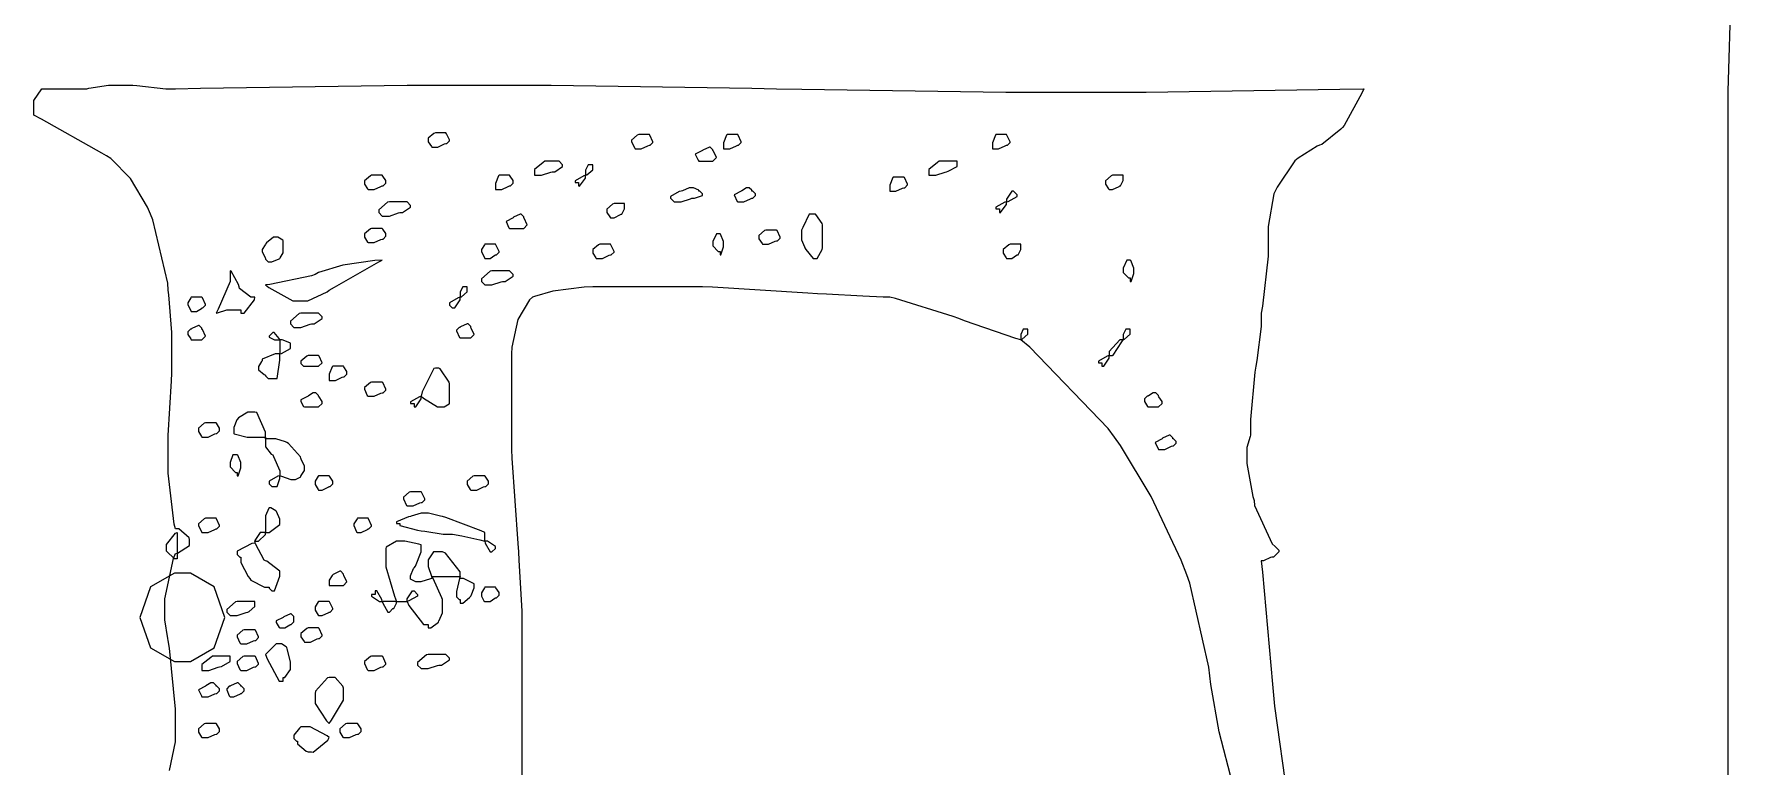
# Model space of a CAD drawing. Extents: x 85 to 277, y 22 to 328.
# Drawn here: x 188.31 to 222.17, y 61.59 to 76.2 of the extents above; entities that cross this region are included whole.
import ezdxf

# ---------------------------------------------------------------- set-up
doc = ezdxf.new("R2010")
doc.units = 0
doc.header["$MEASUREMENT"] = 0

msp = doc.modelspace()

# ---------------------------------------------------------------- linework, layer by layer
at = {"color": 7}
for points in [[(222.11, 47.661), (222.11, 74.2957), (222.11, 75.0549), (222.17, 77.0474)], [(191.02, 61.499), (191.135, 62.0737), (191.135, 62.2653), (191.135, 62.7242), (191.02, 63.941), (190.993, 64.0994), (190.984, 64.1354), (190.923, 64.5061), (190.923, 64.6285), (190.923, 64.9291), (191.099, 65.7324), (191.135, 65.829), (191.179, 65.8386), (191.418, 65.9903), (191.418, 66.0396), (191.418, 66.1098), (191.408, 66.1458), (191.203, 66.3222), (191.135, 66.3222), (191.108, 66.4199), (190.993, 67.4328), (190.993, 67.7693), (190.993, 68.1838), (191.055, 69.2781), (191.065, 69.427), (191.065, 69.9562), (191.065, 70.2388), (191.002, 70.9965), (190.993, 71.0847), (190.984, 71.2265), (190.685, 72.4877), (190.64, 72.602), (190.579, 72.7438), (190.238, 73.3171), (189.847, 73.714), (189.758, 73.7665), (189.67, 73.8202), (188.462, 74.4982), (188.313, 74.5765), (188.313, 74.7889), (188.313, 74.869), (188.47, 75.1057), (188.524, 75.1057), (189.371, 75.1057), (189.406, 75.1156), (189.803, 75.1777), (189.935, 75.1777), (190.288, 75.1777), (190.366, 75.1692), (190.942, 75.1057), (191.135, 75.1057), (191.637, 75.1156), (195.759, 75.1777), (197.133, 75.1777), (198.632, 75.1777), (202.635, 75.1156), (203.13, 75.1057), (203.631, 75.0976), (207.699, 75.0355), (209.057, 75.0355), (210.502, 75.0355), (214.365, 75.0976), (214.842, 75.1057), (214.806, 75.0175), (214.453, 74.374), (214.419, 74.3299), (214.383, 74.2957), (214.004, 73.9951), (213.96, 73.9771), (213.916, 73.9606), (213.535, 73.7224), (213.501, 73.6946), (213.465, 73.6685), (213.112, 73.1407), (213.078, 73.061), (213.078, 73.061), (213.05, 73.0084), (212.937, 72.3593), (212.937, 72.1431), (212.937, 71.7642), (212.821, 70.7679), (212.795, 70.6258), (212.795, 70.3612), (212.707, 69.6831), (212.689, 69.5674), (212.671, 69.4531), (212.585, 68.5077), (212.585, 68.1923), (212.575, 68.1662), (212.513, 67.9468), (212.513, 67.8737), (212.513, 67.6271), (212.627, 66.9671), (212.655, 66.8874), (212.663, 66.7907), (213.016, 66.0231), (213.078, 65.9694), (213.148, 65.8992), (213.148, 65.8647), (213.042, 65.7571), (213.008, 65.7571), (212.98, 65.749), (212.841, 65.6869), (212.795, 65.6869), (212.821, 65.4583), (213.024, 63.2273), (213.042, 63.0068), (213.06, 62.7863), (213.324, 60.9342)], [(212.23, 61.2249), (211.957, 62.2748), (211.789, 63.2174), (211.773, 63.3938), (211.755, 63.5621), (211.375, 65.2378), (211.314, 65.4043), (211.198, 65.6967), (210.603, 66.9671), (209.99, 67.9898), (209.867, 68.1563), (209.743, 68.3246), (208.183, 69.9477), (207.998, 70.0966), (208.025, 70.1065), (208.139, 70.2056), (208.139, 70.2388), (208.139, 70.309), (208.069, 70.309), (208.051, 70.309), (207.998, 70.2028), (207.998, 70.1668), (207.998, 70.0966), (207.9, 70.1241), (206.878, 70.4755), (206.764, 70.5196), (206.648, 70.5637), (205.501, 70.9179), (205.387, 70.9443), (205.252, 70.9443), (204.848, 70.9662), (204.126, 71.0061), (203.942, 71.0145), (203.755, 71.024), (201.851, 71.1468), (201.648, 71.1549), (199.46, 71.1549), (199.292, 71.1468), (198.662, 71.0639), (198.296, 70.962), (198.261, 70.9443), (198.199, 70.8918), (197.969, 70.4991), (197.846, 69.9463), (197.838, 69.814), (197.838, 67.9097), (197.846, 67.7333), (197.969, 66.0315), (197.979, 65.8633), (197.987, 65.6967), (198.049, 64.6836), (198.049, 64.346), (198.049, 57.2202)]]:
    msp.add_lwpolyline(points, dxfattribs=at)
for points in [[(196.533, 74.2237), (196.321, 74.2237), (196.293, 74.2156), (196.18, 74.1165), (196.18, 74.0833), (196.18, 74.0488), (196.241, 73.9525), (196.251, 73.9429), (196.321, 73.9429), (196.373, 73.9429), (196.505, 74.0047), (196.533, 74.0131), (196.549, 74.0131), (196.603, 74.0668), (196.603, 74.0833), (196.603, 74.0833), (196.541, 74.2075), (196.533, 74.2237)], [(200.308, 73.9069), (200.378, 73.9069), (200.43, 73.9069), (200.562, 73.969), (200.59, 73.9771), (200.606, 73.9771), (200.66, 74.0311), (200.66, 74.0473), (200.66, 74.0473), (200.598, 74.1811), (200.59, 74.1895), (200.378, 74.1895), (200.35, 74.1811), (200.237, 74.0819), (200.237, 74.0473), (200.237, 74.0473), (200.298, 73.9165), (200.308, 73.9069)], [(202.071, 73.9069), (202.142, 73.9069), (202.194, 73.9069), (202.326, 73.969), (202.354, 73.9771), (202.37, 73.9771), (202.424, 74.0311), (202.424, 74.0473), (202.424, 74.0473), (202.362, 74.1811), (202.354, 74.1895), (202.142, 74.1895), (202.132, 74.1811), (202.071, 74.0283), (202.071, 73.9771), (202.071, 73.9069)], [(207.433, 73.9069), (207.504, 73.9069), (207.556, 73.9069), (207.688, 73.969), (207.716, 73.9771), (207.732, 73.9771), (207.786, 74.0311), (207.786, 74.0473), (207.786, 74.0473), (207.724, 74.1811), (207.716, 74.1895), (207.504, 74.1895), (207.494, 74.1811), (207.433, 74.0283), (207.433, 73.9771), (207.433, 73.9069)], [(201.577, 73.6604), (201.859, 73.6604), (201.929, 73.7306), (201.929, 73.7306), (201.868, 73.8628), (201.859, 73.871), (201.859, 73.889), (201.805, 73.9429), (201.789, 73.9429), (201.789, 73.9429), (201.657, 73.8808), (201.648, 73.871), (201.506, 73.8008), (201.506, 73.8008), (201.567, 73.6783), (201.577, 73.6604)], [(198.297, 73.3778), (198.367, 73.3778), (198.438, 73.3778), (198.622, 73.4399), (198.65, 73.448), (198.702, 73.448), (198.86, 73.5556), (198.86, 73.5902), (198.79, 73.6604), (198.508, 73.6604), (198.472, 73.6342), (198.297, 73.4949), (198.297, 73.448), (198.297, 73.3778)], [(199.319, 73.3778), (199.346, 73.3873), (199.46, 73.4868), (199.46, 73.5182), (199.46, 73.5902), (199.39, 73.5902), (199.372, 73.5902), (199.319, 73.484), (199.319, 73.448), (199.319, 73.3778), (199.283, 73.3697), (199.107, 73.2702), (199.107, 73.2374), (199.179, 73.2374), (199.179, 73.1654), (199.194, 73.1615), (199.319, 73.3242), (199.319, 73.3778)], [(206.163, 73.3778), (206.235, 73.3778), (206.305, 73.3778), (206.489, 73.4399), (206.515, 73.448), (206.55, 73.4579), (206.728, 73.557), (206.728, 73.5902), (206.728, 73.6604), (206.375, 73.6604), (206.339, 73.6342), (206.163, 73.4949), (206.163, 73.448), (206.163, 73.3778)], [(195.263, 73.3778), (195.05, 73.3778), (195.024, 73.3697), (194.91, 73.2702), (194.91, 73.2374), (194.91, 73.2028), (194.97, 73.1051), (194.98, 73.0952), (195.05, 73.0952), (195.103, 73.0952), (195.235, 73.1573), (195.263, 73.1654), (195.279, 73.1654), (195.333, 73.2194), (195.333, 73.2374), (195.333, 73.273), (195.271, 73.3612), (195.263, 73.3778)], [(197.802, 73.3778), (197.592, 73.3778), (197.582, 73.3697), (197.52, 73.2166), (197.52, 73.1654), (197.52, 73.0952), (197.592, 73.0952), (197.644, 73.0952), (197.775, 73.1573), (197.802, 73.1654), (197.819, 73.1654), (197.872, 73.2194), (197.872, 73.2374), (197.872, 73.273), (197.811, 73.3612), (197.802, 73.3778)], [(201.083, 72.8486), (201.154, 72.8486), (201.224, 72.8486), (201.409, 72.9107), (201.436, 72.9188), (201.488, 72.9188), (201.648, 72.9728), (201.648, 72.989), (201.648, 73.007), (201.595, 73.061), (201.577, 73.061), (201.577, 73.0786), (201.471, 73.1312), (201.436, 73.1312), (201.382, 73.1312), (201.25, 73.0705), (201.224, 73.061), (201.188, 73.0525), (201.013, 72.9534), (201.013, 72.9188), (201.083, 72.8486)], [(202.354, 72.8486), (202.424, 72.8486), (202.476, 72.8486), (202.609, 72.9107), (202.635, 72.9188), (202.653, 72.9188), (202.707, 72.9728), (202.707, 72.989), (202.707, 73.007), (202.653, 73.061), (202.635, 73.061), (202.635, 73.0786), (202.581, 73.1312), (202.565, 73.1312), (202.529, 73.1312), (202.432, 73.0705), (202.424, 73.061), (202.282, 72.989), (202.282, 72.989), (202.344, 72.8581), (202.354, 72.8486)], [(205.387, 73.061), (205.457, 73.061), (205.51, 73.061), (205.642, 73.1227), (205.669, 73.1312), (205.686, 73.1312), (205.74, 73.1848), (205.74, 73.2014), (205.74, 73.2014), (205.678, 73.3337), (205.669, 73.3418), (205.457, 73.3418), (205.448, 73.3337), (205.387, 73.182), (205.387, 73.1312), (205.387, 73.061)], [(210.043, 73.3778), (209.833, 73.3778), (209.805, 73.3697), (209.69, 73.2702), (209.69, 73.2374), (209.69, 73.2028), (209.752, 73.1051), (209.762, 73.0952), (209.833, 73.0952), (209.833, 73.0952), (209.963, 73.1573), (209.973, 73.1654), (209.99, 73.1654), (210.043, 73.273), (210.043, 73.3076), (210.043, 73.3778)], [(195.756, 72.8486), (195.403, 72.8486), (195.367, 72.8405), (195.192, 72.6874), (195.192, 72.6362), (195.263, 72.566), (195.333, 72.566), (195.403, 72.566), (195.588, 72.6281), (195.615, 72.6362), (195.667, 72.6362), (195.828, 72.7438), (195.828, 72.7784), (195.756, 72.8486)], [(199.813, 72.5318), (199.885, 72.5318), (199.885, 72.5318), (200.015, 72.5936), (200.025, 72.602), (200.042, 72.602), (200.095, 72.7082), (200.095, 72.7424), (200.095, 72.8126), (199.885, 72.8126), (199.857, 72.8045), (199.742, 72.7054), (199.742, 72.6722), (199.742, 72.6376), (199.803, 72.5495), (199.813, 72.5318)], [(207.716, 72.8486), (207.68, 72.8405), (207.504, 72.741), (207.504, 72.7082), (207.574, 72.7082), (207.574, 72.6362), (207.589, 72.6324), (207.716, 72.795), (207.716, 72.8486), (207.75, 72.8581), (207.927, 72.9576), (207.927, 72.989), (207.856, 73.061), (207.821, 73.061), (207.716, 72.9022), (207.716, 72.8486)], [(197.802, 72.3194), (198.085, 72.3194), (198.155, 72.3896), (198.155, 72.3896), (198.093, 72.5234), (198.085, 72.5318), (198.085, 72.5495), (198.031, 72.602), (198.015, 72.602), (198.015, 72.602), (197.881, 72.5413), (197.872, 72.5318), (197.732, 72.4598), (197.732, 72.4598), (197.784, 72.329), (197.802, 72.3194)], [(203.906, 71.7201), (203.94, 71.7201), (204.036, 71.8965), (204.046, 71.9307), (204.046, 72.3896), (204.036, 72.4172), (203.914, 72.5936), (203.906, 72.602), (203.835, 72.602), (203.781, 72.602), (203.649, 72.3374), (203.623, 72.2835), (203.623, 72.1431), (203.623, 72.0908), (203.684, 71.9487), (203.693, 71.9307), (203.711, 71.8965), (203.856, 71.7201), (203.906, 71.7201)], [(192.933, 72.0027), (192.924, 71.9942), (192.863, 71.8951), (192.863, 71.8605), (192.863, 71.8605), (192.924, 71.7296), (192.933, 71.7201), (192.933, 71.7035), (192.987, 71.6499), (193.005, 71.6499), (193.058, 71.6499), (193.207, 71.7116), (193.216, 71.7201), (193.225, 71.7296), (193.286, 71.8287), (193.286, 71.8605), (193.286, 72.0729), (193.277, 72.0824), (193.178, 72.1431), (193.146, 72.1431), (193.092, 72.1431), (192.951, 72.0288), (192.933, 72.0027)], [(195.263, 72.3194), (195.05, 72.3194), (195.024, 72.3113), (194.91, 72.2119), (194.91, 72.179), (194.91, 72.1445), (194.97, 72.0467), (194.98, 72.0369), (195.05, 72.0369), (195.103, 72.0369), (195.235, 72.099), (195.263, 72.1071), (195.279, 72.1071), (195.333, 72.161), (195.333, 72.179), (195.333, 72.2147), (195.271, 72.3029), (195.263, 72.3194)], [(201.859, 72.0027), (201.859, 71.9681), (201.965, 71.8605), (202.001, 71.8605), (202.001, 71.7903), (202.017, 71.7903), (202.071, 71.9501), (202.071, 72.0027), (202.071, 72.0563), (202.009, 72.2051), (202.001, 72.2133), (201.929, 72.2133), (201.929, 72.2133), (201.859, 72.0563), (201.859, 72.0027)], [(202.847, 72.0027), (202.917, 72.0027), (202.97, 72.0027), (203.102, 72.0644), (203.13, 72.0729), (203.146, 72.0729), (203.2, 72.1265), (203.2, 72.1431), (203.2, 72.1431), (203.138, 72.2753), (203.13, 72.2835), (202.917, 72.2835), (202.89, 72.2753), (202.777, 72.1762), (202.777, 72.1431), (202.777, 72.1085), (202.838, 72.0203), (202.847, 72.0027)], [(197.52, 72.0027), (197.309, 72.0027), (197.299, 71.9942), (197.239, 71.8951), (197.239, 71.8605), (197.239, 71.8605), (197.299, 71.7296), (197.309, 71.7201), (197.379, 71.7201), (197.414, 71.7201), (197.51, 71.7822), (197.52, 71.7903), (197.538, 71.7903), (197.592, 71.8439), (197.592, 71.8605), (197.592, 71.8605), (197.528, 71.9942), (197.52, 72.0027)], [(199.532, 71.7201), (199.602, 71.7201), (199.654, 71.7201), (199.787, 71.7822), (199.813, 71.7903), (199.831, 71.7903), (199.885, 71.8439), (199.885, 71.8605), (199.885, 71.8605), (199.821, 71.9942), (199.813, 72.0027), (199.602, 72.0027), (199.575, 71.9942), (199.46, 71.8951), (199.46, 71.8605), (199.46, 71.8263), (199.522, 71.7296), (199.532, 71.7201)], [(207.716, 71.7201), (207.786, 71.7201), (207.821, 71.7201), (207.917, 71.7822), (207.927, 71.7903), (207.945, 71.7903), (207.998, 71.8965), (207.998, 71.9307), (207.998, 72.0027), (207.786, 72.0027), (207.759, 71.9942), (207.646, 71.8951), (207.646, 71.8605), (207.646, 71.8263), (207.706, 71.7296), (207.716, 71.7201)], [(192.228, 71.4735), (192.228, 71.2625), (191.991, 70.7058), (191.947, 70.6258), (191.973, 70.6356), (192.163, 70.696), (192.228, 70.696), (192.44, 70.696), (192.44, 70.6258), (192.51, 70.6258), (192.713, 70.8918), (192.723, 70.9443), (192.643, 70.9443), (192.413, 71.1207), (192.404, 71.1549), (192.395, 71.199), (192.246, 71.465), (192.228, 71.4735)], [(192.933, 71.1909), (192.996, 71.1383), (193.478, 70.8723), (193.639, 70.8723), (193.78, 70.8723), (194.16, 71.0501), (194.204, 71.0847), (194.309, 71.1468), (195.191, 71.6499), (195.263, 71.6841), (195.112, 71.676), (194.473, 71.5836), (193.992, 71.4375), (193.922, 71.4015), (193.85, 71.3754), (193.022, 71.2004), (192.933, 71.1909)], [(197.309, 71.1909), (197.379, 71.1909), (197.449, 71.1909), (197.634, 71.253), (197.662, 71.2611), (197.714, 71.2611), (197.872, 71.3673), (197.872, 71.4015), (197.802, 71.4735), (197.449, 71.4735), (197.414, 71.465), (197.239, 71.3123), (197.239, 71.2611), (197.309, 71.1909)], [(210.043, 71.4735), (210.043, 71.4389), (210.149, 71.3313), (210.185, 71.3313), (210.185, 71.2611), (210.202, 71.2611), (210.256, 71.4209), (210.256, 71.4735), (210.256, 71.5271), (210.193, 71.676), (210.185, 71.6841), (210.115, 71.6841), (210.115, 71.6841), (210.043, 71.5271), (210.043, 71.4735)], [(196.814, 70.9443), (196.778, 70.9359), (196.603, 70.8367), (196.603, 70.8021), (196.603, 70.7856), (196.656, 70.7319), (196.674, 70.7319), (196.708, 70.7319), (196.814, 70.8918), (196.814, 70.9443), (196.84, 70.9538), (196.956, 71.053), (196.956, 71.0847), (196.956, 71.1549), (196.886, 71.1549), (196.868, 71.1549), (196.814, 71.0501), (196.814, 71.0145), (196.814, 70.9443)], [(191.665, 70.9443), (191.452, 70.9443), (191.443, 70.9359), (191.382, 70.8367), (191.382, 70.8021), (191.382, 70.8021), (191.443, 70.6713), (191.452, 70.6617), (191.522, 70.6617), (191.557, 70.6617), (191.655, 70.7238), (191.665, 70.7319), (191.681, 70.7319), (191.735, 70.7856), (191.735, 70.8021), (191.735, 70.8021), (191.673, 70.9359), (191.665, 70.9443)], [(193.499, 70.3432), (193.569, 70.3432), (193.639, 70.3432), (193.824, 70.4067), (193.851, 70.4152), (193.904, 70.4152), (194.064, 70.521), (194.064, 70.5556), (193.992, 70.6258), (193.639, 70.6258), (193.603, 70.6176), (193.428, 70.466), (193.428, 70.4152), (193.499, 70.3432)], [(191.452, 70.0966), (191.665, 70.0966), (191.735, 70.1668), (191.735, 70.1668), (191.673, 70.3005), (191.665, 70.309), (191.665, 70.327), (191.611, 70.3792), (191.594, 70.3792), (191.594, 70.3792), (191.461, 70.3185), (191.452, 70.309), (191.434, 70.309), (191.382, 70.2564), (191.382, 70.2388), (191.382, 70.2042), (191.443, 70.1146), (191.452, 70.0966)], [(193.216, 69.814), (193.128, 69.814), (192.863, 69.7096), (192.863, 69.6736), (192.854, 69.6655), (192.793, 69.566), (192.793, 69.5332), (192.793, 69.4986), (192.907, 69.4009), (192.933, 69.391), (192.933, 69.3745), (192.987, 69.3208), (193.005, 69.3208), (193.146, 69.3208), (193.162, 69.3208), (193.216, 69.6916), (193.216, 69.814), (193.251, 69.8239), (193.428, 69.923), (193.428, 69.9562), (193.428, 70.0264), (193.419, 70.0359), (193.266, 70.0966), (193.216, 70.0966), (193.207, 70.1241), (193.107, 70.2388), (193.076, 70.2388), (193.005, 70.1668), (193.005, 70.1506), (193.11, 70.0966), (193.146, 70.0966), (193.216, 70.0966), (193.216, 69.814)], [(197.026, 70.3432), (197.026, 70.3612), (196.973, 70.4152), (196.956, 70.4152), (196.956, 70.4152), (196.822, 70.3531), (196.814, 70.3432), (196.796, 70.3432), (196.744, 70.291), (196.744, 70.273), (196.744, 70.273), (196.804, 70.1421), (196.814, 70.1326), (197.026, 70.1326), (197.097, 70.2028), (197.097, 70.2028), (197.035, 70.327), (197.026, 70.3432)], [(210.043, 70.0966), (210.07, 70.1065), (210.185, 70.2056), (210.185, 70.2388), (210.185, 70.309), (210.115, 70.309), (210.097, 70.309), (210.043, 70.2028), (210.043, 70.1668), (210.043, 70.0966), (209.973, 70.0966), (209.762, 69.8595), (209.762, 69.7798), (209.726, 69.7713), (209.55, 69.6722), (209.55, 69.6376), (209.62, 69.6376), (209.62, 69.5674), (209.655, 69.5674), (209.762, 69.7272), (209.762, 69.7798), (209.833, 69.7798), (209.841, 69.7893), (210.017, 70.0525), (210.043, 70.0966)], [(193.711, 69.5674), (193.992, 69.5674), (194.064, 69.6376), (194.064, 69.6376), (194, 69.7713), (193.992, 69.7798), (193.781, 69.7798), (193.754, 69.7713), (193.639, 69.6722), (193.639, 69.6376), (193.639, 69.6214), (193.693, 69.5674), (193.711, 69.5674)], [(194.204, 69.2848), (194.274, 69.2848), (194.327, 69.2848), (194.459, 69.3484), (194.487, 69.3568), (194.503, 69.3568), (194.557, 69.4104), (194.557, 69.427), (194.557, 69.4626), (194.495, 69.5593), (194.487, 69.5674), (194.274, 69.5674), (194.265, 69.5593), (194.204, 69.4076), (194.204, 69.3568), (194.204, 69.2848)], [(196.038, 68.9681), (196.003, 68.9599), (195.828, 68.8605), (195.828, 68.8277), (195.898, 68.8277), (195.898, 68.7557), (195.932, 68.7557), (196.038, 68.9158), (196.038, 68.9681), (196.082, 68.9335), (196.366, 68.7557), (196.461, 68.7557), (196.496, 68.7557), (196.594, 68.8192), (196.603, 68.8277), (196.603, 69.2146), (196.594, 69.2506), (196.417, 69.5152), (196.391, 69.5332), (196.321, 69.5332), (196.293, 69.5247), (196.055, 69.0563), (196.038, 68.9681)], [(194.98, 68.9681), (195.05, 68.9681), (195.103, 68.9681), (195.235, 69.0301), (195.263, 69.0383), (195.279, 69.0383), (195.333, 69.0922), (195.333, 69.1085), (195.333, 69.1085), (195.271, 69.2422), (195.263, 69.2506), (195.05, 69.2506), (195.024, 69.2422), (194.91, 69.143), (194.91, 69.1085), (194.91, 69.1085), (194.962, 68.986), (194.98, 68.9681)], [(193.711, 68.7557), (193.992, 68.7557), (194.064, 68.8277), (194.064, 68.8633), (194, 68.9599), (193.992, 68.9681), (193.992, 68.986), (193.938, 69.0383), (193.922, 69.0383), (193.886, 69.0383), (193.789, 68.9776), (193.781, 68.9681), (193.639, 68.8979), (193.639, 68.8633), (193.693, 68.7656), (193.711, 68.7557)], [(210.538, 68.7557), (210.749, 68.7557), (210.821, 68.8277), (210.821, 68.8633), (210.757, 68.9599), (210.749, 68.9681), (210.749, 68.986), (210.695, 69.0383), (210.679, 69.0383), (210.643, 69.0383), (210.546, 68.9776), (210.538, 68.9681), (210.52, 68.9681), (210.468, 68.9158), (210.468, 68.8979), (210.468, 68.8633), (210.528, 68.7656), (210.538, 68.7557)], [(191.947, 68.4389), (191.735, 68.4389), (191.707, 68.4308), (191.594, 68.3313), (191.594, 68.2985), (191.594, 68.2639), (191.655, 68.1662), (191.665, 68.1563), (191.735, 68.1563), (191.787, 68.1563), (191.919, 68.2184), (191.947, 68.2265), (191.963, 68.2265), (192.017, 68.2805), (192.017, 68.2985), (192.017, 68.3341), (191.955, 68.4308), (191.947, 68.4389)], [(193.216, 67.3806), (193.251, 67.3724), (193.437, 67.3104), (193.499, 67.3104), (193.533, 67.3104), (193.639, 67.364), (193.639, 67.3806), (193.647, 67.3901), (193.711, 67.4896), (193.711, 67.521), (193.711, 67.5749), (193.647, 67.7168), (193.639, 67.7333), (193.629, 67.7609), (193.392, 68.024), (193.358, 68.0501), (193.33, 68.06), (193.139, 68.1221), (193.076, 68.1221), (192.933, 68.1221), (192.933, 68.2544), (192.757, 68.6428), (192.723, 68.6513), (192.653, 68.6513), (192.581, 68.6513), (192.396, 68.5366), (192.37, 68.5091), (192.36, 68.501), (192.3, 68.3493), (192.3, 68.2985), (192.3, 68.2265), (192.308, 68.2184), (192.566, 68.1563), (192.653, 68.1563), (192.933, 68.1563), (192.933, 68.0159), (192.933, 67.9633), (193.048, 67.8134), (193.076, 67.8035), (193.092, 67.7693), (193.216, 67.4783), (193.216, 67.3806), (193.18, 67.3724), (193.005, 67.273), (193.005, 67.2402), (193.005, 67.2222), (193.058, 67.1682), (193.076, 67.1682), (193.146, 67.1682), (193.162, 67.1682), (193.216, 67.3283), (193.216, 67.3806)], [(210.749, 67.9097), (210.821, 67.9097), (210.873, 67.9097), (211.004, 67.9718), (211.031, 67.9799), (211.048, 67.9799), (211.102, 68.0339), (211.102, 68.0501), (211.102, 68.0681), (211.048, 68.1221), (211.031, 68.1221), (211.031, 68.1397), (210.978, 68.1923), (210.961, 68.1923), (210.961, 68.1923), (210.829, 68.1316), (210.821, 68.1221), (210.679, 68.0501), (210.679, 68.0501), (210.739, 67.9192), (210.749, 67.9097)], [(192.44, 67.5929), (192.44, 67.6465), (192.378, 67.7954), (192.37, 67.8035), (192.3, 67.8035), (192.282, 67.8035), (192.228, 67.6465), (192.228, 67.5929), (192.228, 67.5584), (192.334, 67.4508), (192.37, 67.4508), (192.37, 67.3806), (192.387, 67.3806), (192.44, 67.5404), (192.44, 67.5929)], [(194.204, 67.3806), (193.992, 67.3806), (193.982, 67.3724), (193.922, 67.273), (193.922, 67.2402), (193.922, 67.2056), (193.982, 67.1079), (193.992, 67.098), (194.064, 67.098), (194.064, 67.098), (194.195, 67.1601), (194.204, 67.1682), (194.221, 67.1682), (194.274, 67.2222), (194.274, 67.2402), (194.274, 67.2758), (194.212, 67.3724), (194.204, 67.3806)], [(197.309, 67.3806), (197.097, 67.3806), (197.069, 67.3724), (196.956, 67.273), (196.956, 67.2402), (196.956, 67.2056), (197.017, 67.1079), (197.026, 67.098), (197.097, 67.098), (197.149, 67.098), (197.281, 67.1601), (197.309, 67.1682), (197.326, 67.1682), (197.379, 67.2222), (197.379, 67.2402), (197.379, 67.2758), (197.317, 67.3724), (197.309, 67.3806)], [(196.038, 67.0638), (195.828, 67.0638), (195.8, 67.0553), (195.685, 66.9562), (195.685, 66.9216), (195.685, 66.9216), (195.746, 66.7907), (195.756, 66.7812), (195.828, 66.7812), (195.88, 66.7812), (196.011, 66.8433), (196.038, 66.8514), (196.055, 66.8514), (196.108, 66.905), (196.108, 66.9216), (196.108, 66.9216), (196.047, 67.0553), (196.038, 67.0638)], [(192.933, 66.252), (193.004, 66.252), (193.216, 66.4104), (193.216, 66.4626), (193.216, 66.5166), (193.154, 66.6669), (193.146, 66.675), (193.136, 66.6845), (193.037, 66.7452), (193.005, 66.7452), (192.996, 66.7371), (192.933, 66.5854), (192.933, 66.5346), (192.933, 66.252), (192.863, 66.252), (192.828, 66.252), (192.723, 66.0936), (192.723, 66.0396), (192.661, 66.0315), (192.37, 65.8798), (192.37, 65.829), (192.37, 65.811), (192.422, 65.7571), (192.44, 65.7571), (192.44, 65.6527), (192.589, 65.3701), (192.617, 65.3341), (192.643, 65.2999), (192.914, 65.1577), (193.005, 65.1577), (193.005, 65.1411), (193.058, 65.0875), (193.076, 65.0875), (193.11, 65.0875), (193.216, 65.3796), (193.216, 65.4763), (193.189, 65.5024), (192.96, 65.6788), (192.933, 65.6869), (192.907, 65.6967), (192.731, 66.0231), (192.723, 66.0756), (192.793, 66.0756), (192.793, 66.0756), (192.933, 66.2079), (192.933, 66.252)], [(191.947, 66.5346), (191.735, 66.5346), (191.707, 66.5261), (191.594, 66.427), (191.594, 66.3924), (191.594, 66.3924), (191.655, 66.2615), (191.665, 66.252), (191.735, 66.252), (191.787, 66.252), (191.919, 66.3141), (191.947, 66.3222), (191.963, 66.3222), (192.017, 66.3758), (192.017, 66.3924), (192.017, 66.3924), (191.955, 66.5261), (191.947, 66.5346)], [(194.769, 66.252), (194.84, 66.252), (194.84, 66.252), (194.97, 66.3141), (194.98, 66.3222), (194.996, 66.3222), (195.05, 66.3758), (195.05, 66.3924), (195.05, 66.3924), (194.988, 66.5261), (194.98, 66.5346), (194.769, 66.5346), (194.759, 66.5261), (194.697, 66.427), (194.697, 66.3924), (194.697, 66.3924), (194.751, 66.2615), (194.769, 66.252)], [(197.309, 66.252), (197.237, 66.2876), (196.532, 66.5522), (196.461, 66.5688), (196.426, 66.5787), (196.187, 66.639), (196.108, 66.639), (196.038, 66.639), (195.836, 66.5787), (195.828, 66.5688), (195.784, 66.5607), (195.545, 66.4616), (195.545, 66.4284), (195.615, 66.4284), (195.615, 66.3938), (195.967, 66.2961), (196.038, 66.2862), (196.108, 66.2781), (196.479, 66.216), (196.603, 66.216), (196.664, 66.216), (196.85, 66.1857), (197.211, 66.1031), (197.309, 66.0756), (197.317, 66.0411), (197.416, 65.8633), (197.449, 65.8633), (197.52, 65.9335), (197.52, 65.9694), (197.361, 66.0756), (197.309, 66.0756), (197.309, 66.252)], [(191.17, 65.7229), (191.116, 65.7229), (190.959, 65.8813), (190.959, 65.9335), (190.959, 66.0135), (191.134, 66.2354), (191.17, 66.252), (191.17, 65.7229)], [(196.038, 66.0054), (195.994, 66.015), (195.709, 66.0756), (195.615, 66.0756), (195.544, 66.0756), (195.341, 65.9613), (195.333, 65.9335), (195.333, 65.7931), (195.333, 65.5645), (195.509, 64.9813), (195.545, 64.8751), (195.263, 64.8751), (195.253, 64.9111), (195.153, 65.0875), (195.122, 65.0875), (195.122, 65.0173), (195.05, 65.0173), (195.05, 64.9827), (195.209, 64.8751), (195.263, 64.8751), (195.271, 64.8409), (195.37, 64.6645), (195.403, 64.6645), (195.475, 64.7347), (195.491, 64.7347), (195.545, 64.8409), (195.545, 64.8751), (195.756, 64.8751), (195.79, 64.7968), (196.082, 64.4179), (196.18, 64.4179), (196.18, 64.346), (196.233, 64.346), (196.382, 64.462), (196.391, 64.4881), (196.4, 64.4977), (196.461, 64.6493), (196.461, 64.6987), (196.461, 64.9111), (196.452, 64.9471), (196.277, 65.3355), (196.251, 65.3701), (196.814, 65.3701), (196.804, 65.3355), (196.744, 65.0709), (196.744, 64.9813), (196.744, 64.9647), (196.796, 64.9111), (196.814, 64.9111), (196.814, 64.8409), (196.867, 64.8409), (196.999, 64.9552), (197.026, 64.9813), (197.035, 64.9912), (197.097, 65.1439), (197.097, 65.1937), (197.097, 65.2293), (196.885, 65.3341), (196.814, 65.3341), (196.814, 65.4664), (196.523, 65.8372), (196.461, 65.8633), (196.321, 65.8633), (196.285, 65.8633), (196.18, 65.7063), (196.18, 65.6527), (196.18, 65.574), (196.241, 65.3782), (196.251, 65.3341), (196.223, 65.326), (196.032, 65.2639), (195.968, 65.2639), (195.932, 65.2639), (195.828, 65.3175), (195.828, 65.3341), (195.828, 65.3881), (195.888, 65.5299), (195.898, 65.5465), (195.924, 65.5821), (196.038, 65.8633), (196.038, 65.8633), (196.038, 66.0054)], [(191.276, 63.6764), (191.434, 63.6764), (191.91, 63.9519), (192.122, 64.5583), (191.91, 65.1648), (191.434, 65.4403), (191.276, 65.4403), (191.116, 65.4403), (190.64, 65.1648), (190.428, 64.5583), (190.64, 63.9519), (191.116, 63.6764), (191.276, 63.6764)], [(194.487, 65.4043), (194.487, 65.4223), (194.433, 65.4763), (194.417, 65.4763), (194.417, 65.4763), (194.283, 65.4142), (194.274, 65.4043), (194.265, 65.3962), (194.204, 65.297), (194.204, 65.2639), (194.204, 65.1937), (194.487, 65.1937), (194.557, 65.2639), (194.557, 65.2639), (194.495, 65.3962), (194.487, 65.4043)], [(195.756, 64.8751), (195.756, 64.9291), (195.862, 65.0875), (195.898, 65.0875), (195.968, 65.0173), (195.968, 64.9827), (195.79, 64.885), (195.756, 64.8751)], [(197.309, 64.8751), (197.379, 64.8751), (197.414, 64.8751), (197.51, 64.9386), (197.52, 64.9471), (197.538, 64.9471), (197.592, 65.0007), (197.592, 65.0173), (197.592, 65.0529), (197.528, 65.1496), (197.52, 65.1577), (197.309, 65.1577), (197.299, 65.1496), (197.239, 65.0505), (197.239, 65.0173), (197.239, 64.9827), (197.291, 64.885), (197.309, 64.8751)], [(192.723, 64.8751), (192.37, 64.8751), (192.334, 64.867), (192.158, 64.7153), (192.158, 64.6645), (192.228, 64.5943), (192.3, 64.5943), (192.37, 64.5943), (192.545, 64.6561), (192.581, 64.6645), (192.607, 64.674), (192.723, 64.7732), (192.723, 64.8049), (192.723, 64.8751)], [(194.204, 64.8751), (193.992, 64.8751), (193.982, 64.867), (193.922, 64.7679), (193.922, 64.7347), (193.922, 64.7001), (193.982, 64.6038), (193.992, 64.5943), (194.064, 64.5943), (194.064, 64.5943), (194.195, 64.6561), (194.204, 64.6645), (194.221, 64.6645), (194.274, 64.7181), (194.274, 64.7347), (194.274, 64.7347), (194.212, 64.867), (194.204, 64.8751)], [(193.499, 64.5583), (193.499, 64.5763), (193.445, 64.6285), (193.428, 64.6285), (193.428, 64.6285), (193.295, 64.5679), (193.286, 64.5583), (193.146, 64.4881), (193.146, 64.4536), (193.207, 64.3558), (193.216, 64.346), (193.286, 64.346), (193.321, 64.346), (193.419, 64.4095), (193.428, 64.4179), (193.445, 64.4179), (193.499, 64.4715), (193.499, 64.4881), (193.499, 64.5583)], [(193.992, 64.346), (193.781, 64.346), (193.754, 64.3378), (193.639, 64.2387), (193.639, 64.2056), (193.639, 64.171), (193.701, 64.0747), (193.711, 64.0652), (193.781, 64.0652), (193.833, 64.0652), (193.966, 64.1269), (193.992, 64.1354), (194.01, 64.1354), (194.064, 64.189), (194.064, 64.2056), (194.064, 64.2056), (194, 64.3378), (193.992, 64.346)], [(192.44, 64.0292), (192.51, 64.0292), (192.563, 64.0292), (192.695, 64.0913), (192.723, 64.0994), (192.739, 64.0994), (192.793, 64.1533), (192.793, 64.1696), (192.793, 64.1696), (192.731, 64.3033), (192.723, 64.3117), (192.51, 64.3117), (192.483, 64.3033), (192.37, 64.2041), (192.37, 64.1696), (192.37, 64.1696), (192.422, 64.0472), (192.44, 64.0292)], [(192.933, 63.8168), (192.968, 63.7286), (193.207, 63.2876), (193.286, 63.2876), (193.286, 63.3596), (193.321, 63.3596), (193.428, 63.518), (193.428, 63.5702), (193.428, 63.6683), (193.366, 63.9329), (193.358, 63.959), (193.348, 63.9685), (193.249, 64.0292), (193.216, 64.0292), (193.144, 64.0292), (192.968, 63.8528), (192.933, 63.8168)], [(191.665, 63.5), (191.735, 63.5), (191.805, 63.5), (191.99, 63.5621), (192.017, 63.5702), (192.052, 63.5801), (192.228, 63.6792), (192.228, 63.7124), (192.228, 63.7826), (191.875, 63.7826), (191.839, 63.7565), (191.665, 63.6171), (191.665, 63.5702), (191.665, 63.5)], [(192.44, 63.5), (192.51, 63.5), (192.563, 63.5), (192.695, 63.5621), (192.723, 63.5702), (192.739, 63.5702), (192.793, 63.6242), (192.793, 63.6404), (192.793, 63.6404), (192.731, 63.7741), (192.723, 63.7826), (192.51, 63.7826), (192.483, 63.7741), (192.37, 63.675), (192.37, 63.6404), (192.37, 63.6404), (192.422, 63.518), (192.44, 63.5)], [(194.98, 63.5), (195.05, 63.5), (195.103, 63.5), (195.235, 63.5621), (195.263, 63.5702), (195.279, 63.5702), (195.333, 63.6242), (195.333, 63.6404), (195.333, 63.6404), (195.271, 63.7741), (195.263, 63.7826), (195.05, 63.7826), (195.024, 63.7741), (194.91, 63.675), (194.91, 63.6404), (194.91, 63.6404), (194.962, 63.518), (194.98, 63.5)], [(196.533, 63.8168), (196.18, 63.8168), (196.144, 63.8087), (195.968, 63.657), (195.968, 63.6062), (196.038, 63.536), (196.108, 63.536), (196.179, 63.536), (196.364, 63.5977), (196.391, 63.6062), (196.444, 63.6062), (196.603, 63.7124), (196.603, 63.7466), (196.533, 63.8168)], [(194.204, 62.4417), (194.248, 62.5038), (194.487, 62.9073), (194.487, 63.041), (194.487, 63.1472), (194.477, 63.1832), (194.324, 63.3596), (194.274, 63.3596), (194.204, 63.3596), (194.168, 63.3511), (193.93, 63.0851), (193.922, 63.041), (193.922, 62.9708), (193.922, 62.8385), (194.151, 62.4953), (194.204, 62.4417)], [(191.665, 62.9708), (191.735, 62.9708), (191.787, 62.9708), (191.919, 63.0329), (191.947, 63.041), (191.963, 63.041), (192.017, 63.095), (192.017, 63.1112), (192.017, 63.1292), (191.963, 63.1832), (191.947, 63.1832), (191.947, 63.2008), (191.893, 63.2534), (191.875, 63.2534), (191.839, 63.2534), (191.743, 63.1927), (191.735, 63.1832), (191.594, 63.1112), (191.594, 63.1112), (191.655, 62.9888), (191.665, 62.9708)], [(192.228, 62.9708), (192.3, 62.9708), (192.3, 62.9708), (192.431, 63.0329), (192.44, 63.041), (192.457, 63.041), (192.51, 63.095), (192.51, 63.1112), (192.51, 63.1292), (192.457, 63.1832), (192.44, 63.1832), (192.44, 63.2008), (192.387, 63.2534), (192.37, 63.2534), (192.37, 63.2534), (192.236, 63.1927), (192.228, 63.1832), (192.21, 63.1832), (192.158, 63.1292), (192.158, 63.1112), (192.158, 63.1112), (192.21, 62.9888), (192.228, 62.9708)], [(191.665, 62.1591), (191.735, 62.1591), (191.787, 62.1591), (191.919, 62.2212), (191.947, 62.2293), (191.963, 62.2293), (192.017, 62.2833), (192.017, 62.3013), (192.017, 62.3369), (191.955, 62.4336), (191.947, 62.4417), (191.735, 62.4417), (191.707, 62.4336), (191.594, 62.3341), (191.594, 62.3013), (191.594, 62.2667), (191.655, 62.169), (191.665, 62.1591)], [(194.204, 62.1591), (194.16, 62.1951), (193.822, 62.3715), (193.711, 62.3715), (193.639, 62.3715), (193.613, 62.3454), (193.499, 62.206), (193.499, 62.1591), (193.499, 62.1425), (193.551, 62.0889), (193.569, 62.0889), (193.569, 62.0367), (193.745, 61.8864), (193.781, 61.8765), (193.851, 61.8765), (193.886, 61.8684), (194.177, 62.1069), (194.204, 62.1591)], [(194.769, 62.4417), (194.557, 62.4417), (194.529, 62.4336), (194.417, 62.3341), (194.417, 62.3013), (194.417, 62.2667), (194.477, 62.169), (194.487, 62.1591), (194.557, 62.1591), (194.609, 62.1591), (194.741, 62.2212), (194.769, 62.2293), (194.786, 62.2293), (194.84, 62.2833), (194.84, 62.3013), (194.84, 62.3369), (194.777, 62.4336), (194.769, 62.4417)]]:
    msp.add_lwpolyline(points, close=True, dxfattribs=at)

doc.saveas('drawing.dxf')
